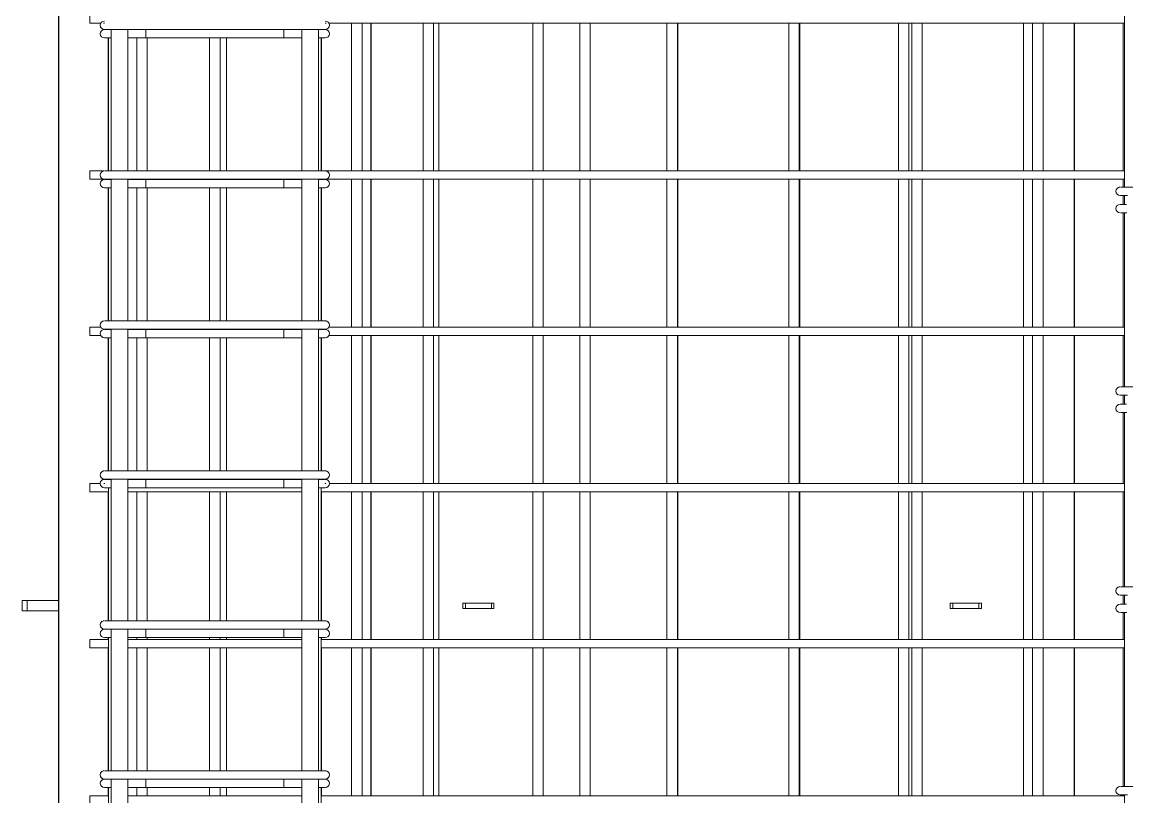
# Model space of a CAD drawing. Header units: millimetres. Extents: x -8986 to 3673, y -4076 to 6166.
# Drawn here: x -6499 to -5438, y 441 to 1185 of the extents above; entities that cross this region are included whole.
import ezdxf

# ---------------------------------------------------------------- set-up
doc = ezdxf.new("R2010")
doc.units = ezdxf.units.MM
for name, color, linetype, lineweight in [('A-GENM', 13, 'Continuous', 18), ('A-WALL', 113, 'Continuous', 25), ('S-RBAR', 171, 'Continuous', 18)]:
    doc.layers.add(name, color=color, linetype=linetype, lineweight=lineweight)

# ---------------------------------------------------------------- blocks, each defined once
blk = doc.blocks.new('RR spread anchor face based - RR-SA-0_7-110-2888042-Elevation Front 1')
at = {"layer": 'A-GENM'}
for p, q in [((-6075.8, -862.5), (-6073.3, -862.5)), ((-6075.8, -867.5), (-6075.8, -862.5)), ((-6073.3, -867.5), (-6075.8, -867.5)), ((-6073.3, -862.5), (-6048.3, -862.5)), ((-6073.3, -862.5), (-6073.3, -867.5)), ((-6048.3, -867.5), (-6073.3, -867.5)), ((-6048.3, -862.5), (-6045.8, -862.5)), ((-6048.3, -862.5), (-6048.3, -867.5)), ((-6045.8, -867.5), (-6048.3, -867.5)), ((-6045.8, -862.5), (-6045.8, -867.5))]:
    blk.add_line(p, q, dxfattribs=at)
blk = doc.blocks.new('RR spread anchor face based - RR-SA-2_5-250-1726823-Elevation Front 1')
at = {"layer": 'A-GENM'}
for p, q in [((-6498.8, 2892), (-6493.8, 2892)), ((-6498.8, 2892), (-6498.8, 2882)), ((-6493.8, 2892), (-6463.8, 2892)), ((-6493.8, 2892), (-6493.8, 2882)), ((-6493.8, 2882), (-6498.8, 2882)), ((-6463.8, 2882), (-6493.8, 2882))]:
    blk.add_line(p, q, dxfattribs=at)

msp = doc.modelspace()

# ---------------------------------------------------------------- linework, layer by layer
at = {"layer": 'A-WALL'}
for p, q in [((-6463.80383, 3040), (-6463.80383, -1395)), ((-6163.80383, 1042.44828), (-6163.80383, 1184.41379)), ((-5488.80383, 1184.41379), (-5488.80383, 1042.44828)), ((-6163.80383, 892.48276), (-6163.80383, 1034.44828)), ((-5488.80383, 1034.44828), (-5488.80383, 892.48276)), ((-6163.80383, 742.51724), (-6163.80383, 884.48276)), ((-5488.80383, 884.48276), (-5488.80383, 742.51724)), ((-6163.80383, 592.55172), (-6163.80383, 734.51724)), ((-5488.80383, 734.51724), (-5488.80383, 592.55172)), ((-6163.80383, 442.58621), (-6163.80383, 584.55172)), ((-5488.80383, 584.55172), (-5488.80383, 442.58621))]:
    msp.add_line(p, q, dxfattribs=at)
at = {"layer": 'S-RBAR'}
for p, q in [((-6433.80383, 1184.41379), (-6433.80383, 1192.41379)), ((-5440.45803, 1026.93928), (-5440.45803, 1194.29548)), ((-6433.80383, 1184.41379), (-6422.93058, 1184.41379)), ((-6420.59318, 1184.41379), (-6419.80383, 1184.41379)), ((-6419.80383, 1178.41811), (-6415.07244, 1178.41811)), ((-6419.12235, 1178.23494), (-6413.94597, 1178.23494)), ((-6415.17735, 1178.41811), (-6412.5966, 1178.41811)), ((-6413.30383, 1178.23494), (-6413.94597, 1178.23494)), ((-6413.30383, 1042.46891), (-6413.30383, 1178.41811)), ((-6412.72163, 1178.41811), (-6399.80383, 1178.41811)), ((-6227.80383, 1178.41811), (-6399.80383, 1178.41811)), ((-6397.30383, 1042.46891), (-6397.30383, 1178.41811)), ((-6380.00484, 1178.23494), (-6397.30383, 1178.23494)), ((-6380.00484, 1178.23494), (-6380.00484, 1170.23494)), ((-6380.00484, 1178.23494), (-6247.60282, 1178.23494)), ((-6230.30383, 1178.23494), (-6247.60282, 1178.23494)), ((-6247.60282, 1178.23494), (-6247.60282, 1170.23494)), ((-6230.30383, 1042.46891), (-6230.30383, 1178.41811)), ((-6227.80383, 1178.41811), (-6207.80383, 1178.41811)), ((-6214.30383, 1042.46891), (-6214.30383, 1178.41811)), ((-6213.66169, 1178.23494), (-6214.30383, 1178.23494)), ((-6213.66169, 1178.23494), (-6208.48531, 1178.23494)), ((-6207.80383, 1184.41379), (-6207.01448, 1184.41379)), ((-6204.67708, 1184.41379), (-5440.45803, 1184.41379)), ((-6182.5004, 1042.44828), (-6182.5004, 1184.41379)), ((-6172.5004, 1042.44828), (-6172.5004, 1184.41379)), ((-6113.80383, 1042.44828), (-6113.80383, 1184.41379)), ((-6103.80383, 1042.44828), (-6103.80383, 1184.41379)), ((-6098.80383, 1042.44828), (-6098.80383, 1184.41379)), ((-6008.67328, 1042.44828), (-6008.67328, 1184.41379)), ((-5998.67328, 1042.44828), (-5998.67328, 1184.41379)), ((-5963.45128, 1042.44828), (-5963.45128, 1184.41379)), ((-5953.45128, 1042.44828), (-5953.45128, 1184.41379)), ((-5879.79273, 1042.44828), (-5879.79273, 1184.41379)), ((-5869.79273, 1042.44828), (-5869.79273, 1184.41379)), ((-5869.31333, 1042.44828), (-5869.31333, 1184.41379)), ((-5762.78718, 1042.44828), (-5762.78718, 1184.41379)), ((-5752.78718, 1042.44828), (-5752.78718, 1184.41379)), ((-5752.06808, 1042.44828), (-5752.06808, 1184.41379)), ((-5657.65663, 1042.44828), (-5657.65663, 1184.41379)), ((-5647.65663, 1042.44828), (-5647.65663, 1184.41379)), ((-5644.82283, 1042.44828), (-5644.82283, 1184.41379)), ((-5634.82283, 1042.44828), (-5634.82283, 1184.41379)), ((-5537.57758, 1042.44828), (-5537.57758, 1184.41379)), ((-5528.77608, 1042.44828), (-5528.77608, 1184.41379)), ((-5518.77608, 1042.44828), (-5518.77608, 1184.41379)), ((-5441.73624, 1042.44828), (-5441.73624, 1184.41379)), ((-6419.80383, 1170.23494), (-6413.94597, 1170.23494)), ((-6416.30383, 1042.46891), (-6416.30383, 1170.23494)), ((-6415.80383, 1042.46891), (-6415.80383, 1170.23494)), ((-6413.30383, 1170.23494), (-6413.94597, 1170.23494)), ((-6380.00484, 1170.23494), (-6397.30383, 1170.23494)), ((-6388.80383, 1042.46891), (-6388.80383, 1170.23494)), ((-6380.00484, 1170.23494), (-6247.60282, 1170.23494)), ((-6378.80383, 1042.46891), (-6378.80383, 1170.23494)), ((-6318.80383, 1042.46891), (-6318.80383, 1170.23494)), ((-6308.80383, 1042.46891), (-6308.80383, 1170.23494)), ((-6302.54481, 1042.46891), (-6302.54481, 1170.23494)), ((-6230.30383, 1170.23494), (-6247.60282, 1170.23494)), ((-6213.66169, 1170.23494), (-6214.30383, 1170.23494)), ((-6213.66169, 1170.23494), (-6207.80383, 1170.23494)), ((-6211.80383, 1042.46891), (-6211.80383, 1170.23494)), ((-6211.30383, 1042.46891), (-6211.30383, 1170.23494)), ((-6433.80383, 1042.44828), (-6419.80383, 1042.44828)), ((-6433.80383, 1034.44828), (-6433.80383, 1042.44828)), ((-6419.80383, 1042.46891), (-6419.7204, 1042.46891)), ((-6419.12235, 1042.46891), (-6413.94597, 1042.46891)), ((-6413.94597, 1042.46891), (-6399.80383, 1042.46891)), ((-6227.80383, 1042.46891), (-6399.80383, 1042.46891)), ((-6227.80383, 1042.46891), (-6207.80383, 1042.46891)), ((-6207.80383, 1042.44828), (-5440.45803, 1042.44828)), ((-6433.80383, 1034.44828), (-6419.80383, 1034.44828)), ((-6419.80383, 1034.46891), (-6415.07244, 1034.46891)), ((-6419.12235, 1034.29178), (-6413.94597, 1034.29178)), ((-6415.17735, 1034.46891), (-6412.5966, 1034.46891)), ((-6413.30383, 1034.29178), (-6413.94597, 1034.29178)), ((-6413.30383, 898.51971), (-6413.30383, 1034.46891)), ((-6412.72163, 1034.46891), (-6399.80383, 1034.46891)), ((-6227.80383, 1034.46891), (-6399.80383, 1034.46891)), ((-6397.30383, 898.51971), (-6397.30383, 1034.46891)), ((-6380.00484, 1034.29178), (-6397.30383, 1034.29178)), ((-6380.00484, 1034.29178), (-6380.00484, 1026.29178)), ((-6380.00484, 1034.29178), (-6247.60282, 1034.29178)), ((-6230.30383, 1034.29178), (-6247.60282, 1034.29178)), ((-6247.60282, 1034.29178), (-6247.60282, 1026.29178)), ((-6230.30383, 898.51971), (-6230.30383, 1034.46891)), ((-6227.80383, 1034.46891), (-6207.80383, 1034.46891)), ((-6214.30383, 898.51971), (-6214.30383, 1034.46891)), ((-6213.66169, 1034.29178), (-6214.30383, 1034.29178)), ((-6213.66169, 1034.29178), (-6208.48531, 1034.29178)), ((-6207.80383, 1034.44828), (-5440.45803, 1034.44828)), ((-6182.5004, 892.48276), (-6182.5004, 1034.44828)), ((-6172.5004, 892.48276), (-6172.5004, 1034.44828)), ((-6113.80383, 892.48276), (-6113.80383, 1034.44828)), ((-6103.80383, 892.48276), (-6103.80383, 1034.44828)), ((-6098.80383, 892.48276), (-6098.80383, 1034.44828)), ((-6008.67328, 892.48276), (-6008.67328, 1034.44828)), ((-5998.67328, 892.48276), (-5998.67328, 1034.44828)), ((-5963.45128, 892.48276), (-5963.45128, 1034.44828)), ((-5953.45128, 892.48276), (-5953.45128, 1034.44828)), ((-5879.79273, 892.48276), (-5879.79273, 1034.44828)), ((-5869.79273, 892.48276), (-5869.79273, 1034.44828)), ((-5869.31333, 892.48276), (-5869.31333, 1034.44828)), ((-5762.78718, 892.48276), (-5762.78718, 1034.44828)), ((-5752.78718, 892.48276), (-5752.78718, 1034.44828)), ((-5752.06808, 892.48276), (-5752.06808, 1034.44828)), ((-5657.65663, 892.48276), (-5657.65663, 1034.44828)), ((-5647.65663, 892.48276), (-5647.65663, 1034.44828)), ((-5644.82283, 892.48276), (-5644.82283, 1034.44828)), ((-5634.82283, 892.48276), (-5634.82283, 1034.44828)), ((-5537.57758, 892.48276), (-5537.57758, 1034.44828)), ((-5528.77608, 892.48276), (-5528.77608, 1034.44828)), ((-5518.77608, 892.48276), (-5518.77608, 1034.44828)), ((-5441.73624, 1026.93928), (-5441.73624, 1034.44828)), ((-6419.80383, 1026.29178), (-6413.94597, 1026.29178)), ((-6416.30383, 898.51971), (-6416.30383, 1026.29178)), ((-6415.80383, 898.51971), (-6415.80383, 1026.29178)), ((-6413.30383, 1026.29178), (-6413.94597, 1026.29178)), ((-6380.00484, 1026.29178), (-6397.30383, 1026.29178)), ((-6388.80383, 898.51971), (-6388.80383, 1026.29178)), ((-6380.00484, 1026.29178), (-6247.60282, 1026.29178)), ((-6378.80383, 898.51971), (-6378.80383, 1026.29178)), ((-6318.80383, 898.51971), (-6318.80383, 1026.29178)), ((-6308.80383, 898.51971), (-6308.80383, 1026.29178)), ((-6302.54481, 898.51971), (-6302.54481, 1026.29178)), ((-6230.30383, 1026.29178), (-6247.60282, 1026.29178)), ((-6213.66169, 1026.29178), (-6214.30383, 1026.29178)), ((-6213.66169, 1026.29178), (-6207.80383, 1026.29178)), ((-6211.80383, 898.51971), (-6211.80383, 1026.29178)), ((-6211.30383, 898.51971), (-6211.30383, 1026.29178)), ((-5444.80383, 1026.93928), (-5444.7204, 1026.93928)), ((-5444.80383, 1018.93928), (-5440.07244, 1018.93928)), ((-5444.12235, 1026.93928), (-5438.94597, 1026.93928)), ((-5441.73624, 1010.38114), (-5441.73624, 1018.93928)), ((-5440.45803, 1010.38114), (-5440.45803, 1018.93928)), ((-5440.17735, 1018.93928), (-5437.5966, 1018.93928)), ((-5438.94597, 1026.93928), (-5424.80383, 1026.93928)), ((-5438.67284, 1010.38114), (-5444.80383, 1010.38114)), ((-5438.94597, 1002.38114), (-5444.12235, 1002.38114)), ((-5441.73624, 892.48276), (-5441.73624, 1002.38114)), ((-5440.45803, 835.10689), (-5440.45803, 1002.38114)), ((-5438.29026, 1002.38114), (-5438.94597, 1002.38114)), ((-6433.80383, 892.48276), (-6422.89892, 892.48276)), ((-6433.80383, 884.48276), (-6433.80383, 892.48276)), ((-6419.80383, 898.51971), (-6419.7204, 898.51971)), ((-6419.12235, 898.51971), (-6413.94597, 898.51971)), ((-6413.94597, 898.51971), (-6399.80383, 898.51971)), ((-6227.80383, 898.51971), (-6399.80383, 898.51971)), ((-6227.80383, 898.51971), (-6207.80383, 898.51971)), ((-6204.70874, 892.48276), (-5440.45803, 892.48276)), ((-6433.80383, 884.48276), (-6423.03019, 884.48276)), ((-6419.80383, 890.51971), (-6415.07244, 890.51971)), ((-6419.80383, 882.34863), (-6413.94597, 882.34863)), ((-6419.12235, 890.34863), (-6413.94597, 890.34863)), ((-6416.30383, 754.57051), (-6416.30383, 882.34863)), ((-6415.80383, 754.57051), (-6415.80383, 882.34863)), ((-6415.17735, 890.51971), (-6412.5966, 890.51971)), ((-6413.30383, 890.34863), (-6413.94597, 890.34863)), ((-6413.30383, 882.34863), (-6413.94597, 882.34863)), ((-6413.30383, 754.57051), (-6413.30383, 890.51971)), ((-6412.72163, 890.51971), (-6399.80383, 890.51971)), ((-6227.80383, 890.51971), (-6399.80383, 890.51971)), ((-6397.30383, 754.57051), (-6397.30383, 890.51971)), ((-6380.00484, 890.34863), (-6397.30383, 890.34863)), ((-6380.00484, 882.34863), (-6397.30383, 882.34863)), ((-6388.80383, 754.57051), (-6388.80383, 882.34863)), ((-6380.00484, 890.34863), (-6380.00484, 882.34863)), ((-6380.00484, 890.34863), (-6247.60282, 890.34863)), ((-6380.00484, 882.34863), (-6247.60282, 882.34863)), ((-6378.80383, 754.57051), (-6378.80383, 882.34863)), ((-6318.80383, 754.57051), (-6318.80383, 882.34863)), ((-6308.80383, 754.57051), (-6308.80383, 882.34863)), ((-6302.54481, 754.57051), (-6302.54481, 882.34863)), ((-6230.30383, 890.34863), (-6247.60282, 890.34863)), ((-6247.60282, 890.34863), (-6247.60282, 882.34863)), ((-6230.30383, 882.34863), (-6247.60282, 882.34863)), ((-6230.30383, 754.57051), (-6230.30383, 890.51971)), ((-6227.80383, 890.51971), (-6207.80383, 890.51971)), ((-6214.30383, 754.57051), (-6214.30383, 890.51971)), ((-6213.66169, 890.34863), (-6214.30383, 890.34863)), ((-6213.66169, 882.34863), (-6214.30383, 882.34863)), ((-6213.66169, 890.34863), (-6208.48531, 890.34863)), ((-6213.66169, 882.34863), (-6207.80383, 882.34863)), ((-6211.80383, 754.57051), (-6211.80383, 882.34863)), ((-6211.30383, 754.57051), (-6211.30383, 882.34863)), ((-6204.57747, 884.48276), (-5440.45803, 884.48276)), ((-6182.5004, 742.51724), (-6182.5004, 884.48276)), ((-6172.5004, 742.51724), (-6172.5004, 884.48276)), ((-6113.80383, 742.51724), (-6113.80383, 884.48276)), ((-6103.80383, 742.51724), (-6103.80383, 884.48276)), ((-6098.80383, 742.51724), (-6098.80383, 884.48276)), ((-6008.67328, 742.51724), (-6008.67328, 884.48276)), ((-5998.67328, 742.51724), (-5998.67328, 884.48276)), ((-5963.45128, 742.51724), (-5963.45128, 884.48276)), ((-5953.45128, 742.51724), (-5953.45128, 884.48276)), ((-5879.79273, 742.51724), (-5879.79273, 884.48276)), ((-5869.79273, 742.51724), (-5869.79273, 884.48276)), ((-5869.31333, 742.51724), (-5869.31333, 884.48276)), ((-5762.78718, 742.51724), (-5762.78718, 884.48276)), ((-5752.78718, 742.51724), (-5752.78718, 884.48276)), ((-5752.06808, 742.51724), (-5752.06808, 884.48276)), ((-5657.65663, 742.51724), (-5657.65663, 884.48276)), ((-5647.65663, 742.51724), (-5647.65663, 884.48276)), ((-5644.82283, 742.51724), (-5644.82283, 884.48276)), ((-5634.82283, 742.51724), (-5634.82283, 884.48276)), ((-5537.57758, 742.51724), (-5537.57758, 884.48276)), ((-5528.77608, 742.51724), (-5528.77608, 884.48276)), ((-5518.77608, 742.51724), (-5518.77608, 884.48276)), ((-5441.73624, 835.10689), (-5441.73624, 884.48276)), ((-5444.80383, 835.10689), (-5444.7204, 835.10689)), ((-5444.12235, 835.10689), (-5438.94597, 835.10689)), ((-5438.94597, 835.10689), (-5424.80383, 835.10689)), ((-5444.80383, 827.10689), (-5440.07244, 827.10689)), ((-5438.67284, 818.4668), (-5444.80383, 818.4668)), ((-5441.73624, 818.4668), (-5441.73624, 827.10689)), ((-5440.45803, 818.4668), (-5440.45803, 827.10689)), ((-5440.17735, 827.10689), (-5437.5966, 827.10689)), ((-5438.94597, 810.4668), (-5444.12235, 810.4668)), ((-5441.73624, 742.51724), (-5441.73624, 810.4668)), ((-5440.45803, 643.2745), (-5440.45803, 810.4668)), ((-5438.29026, 810.4668), (-5438.94597, 810.4668)), ((-6419.80383, 754.57051), (-6419.7204, 754.57051)), ((-6419.12235, 754.57051), (-6413.94597, 754.57051)), ((-6413.94597, 754.57051), (-6399.80383, 754.57051)), ((-6227.80383, 754.57051), (-6399.80383, 754.57051)), ((-6227.80383, 754.57051), (-6207.80383, 754.57051)), ((-6433.80383, 742.51724), (-6423.71807, 742.51724)), ((-6433.80383, 734.51724), (-6433.80383, 742.51724)), ((-6420.34515, 742.51724), (-6419.45357, 742.51724)), ((-6419.80383, 746.57051), (-6415.07244, 746.57051)), ((-6419.12235, 746.40548), (-6413.94597, 746.40548)), ((-6415.17735, 746.57051), (-6412.5966, 746.57051)), ((-6413.30383, 746.40548), (-6413.94597, 746.40548)), ((-6413.30383, 610.62131), (-6413.30383, 746.57051)), ((-6412.72163, 746.57051), (-6399.80383, 746.57051)), ((-6227.80383, 746.57051), (-6399.80383, 746.57051)), ((-6397.30383, 610.62131), (-6397.30383, 746.57051)), ((-6380.00484, 746.40548), (-6397.30383, 746.40548)), ((-6380.00484, 746.40548), (-6380.00484, 738.40548)), ((-6380.00484, 746.40548), (-6247.60282, 746.40548)), ((-6230.30383, 746.40548), (-6247.60282, 746.40548)), ((-6247.60282, 746.40548), (-6247.60282, 738.40548)), ((-6230.30383, 610.62131), (-6230.30383, 746.57051)), ((-6227.80383, 746.57051), (-6207.80383, 746.57051)), ((-6214.30383, 610.62131), (-6214.30383, 746.57051)), ((-6213.66169, 746.40548), (-6214.30383, 746.40548)), ((-6213.66169, 746.40548), (-6208.48531, 746.40548)), ((-6208.15409, 742.51724), (-6207.26251, 742.51724)), ((-6203.88959, 742.51724), (-5440.45803, 742.51724)), ((-6433.80383, 734.51724), (-6415.80383, 734.51724)), ((-6419.80383, 738.40548), (-6413.94597, 738.40548)), ((-6416.30383, 610.62131), (-6416.30383, 734.51724)), ((-6415.80383, 610.62131), (-6415.80383, 738.40548)), ((-6413.30383, 738.40548), (-6413.94597, 738.40548)), ((-6380.00484, 738.40548), (-6397.30383, 738.40548)), ((-6397.30383, 734.51724), (-6230.30383, 734.51724)), ((-6388.80383, 610.62131), (-6388.80383, 734.51724)), ((-6380.00484, 738.40548), (-6247.60282, 738.40548)), ((-6378.80383, 610.62131), (-6378.80383, 734.51724)), ((-6318.80383, 610.62131), (-6318.80383, 734.51724)), ((-6308.80383, 610.62131), (-6308.80383, 734.51724)), ((-6302.54481, 610.62131), (-6302.54481, 734.51724)), ((-6230.30383, 738.40548), (-6247.60282, 738.40548)), ((-6213.66169, 738.40548), (-6214.30383, 738.40548)), ((-6213.66169, 738.40548), (-6207.80383, 738.40548)), ((-6211.80383, 610.62131), (-6211.80383, 738.40548)), ((-6211.80383, 734.51724), (-5440.45803, 734.51724)), ((-6211.30383, 610.62131), (-6211.30383, 734.51724)), ((-6182.5004, 592.55172), (-6182.5004, 734.51724)), ((-6172.5004, 592.55172), (-6172.5004, 734.51724)), ((-6113.80383, 592.55172), (-6113.80383, 734.51724)), ((-6103.80383, 592.55172), (-6103.80383, 734.51724)), ((-6098.80383, 592.55172), (-6098.80383, 734.51724)), ((-6008.67328, 592.55172), (-6008.67328, 734.51724)), ((-5998.67328, 592.55172), (-5998.67328, 734.51724)), ((-5963.45128, 592.55172), (-5963.45128, 734.51724)), ((-5953.45128, 592.55172), (-5953.45128, 734.51724)), ((-5879.79273, 592.55172), (-5879.79273, 734.51724)), ((-5869.79273, 592.55172), (-5869.79273, 734.51724)), ((-5869.31333, 592.55172), (-5869.31333, 734.51724)), ((-5762.78718, 592.55172), (-5762.78718, 734.51724)), ((-5752.78718, 592.55172), (-5752.78718, 734.51724)), ((-5752.06808, 592.55172), (-5752.06808, 734.51724)), ((-5657.65663, 592.55172), (-5657.65663, 734.51724)), ((-5647.65663, 592.55172), (-5647.65663, 734.51724)), ((-5644.82283, 592.55172), (-5644.82283, 734.51724)), ((-5634.82283, 592.55172), (-5634.82283, 734.51724)), ((-5537.57758, 592.55172), (-5537.57758, 734.51724)), ((-5528.77608, 592.55172), (-5528.77608, 734.51724)), ((-5518.77608, 592.55172), (-5518.77608, 734.51724)), ((-5441.73624, 643.2745), (-5441.73624, 734.51724)), ((-5444.80383, 643.2745), (-5444.7204, 643.2745)), ((-5444.12235, 643.2745), (-5438.94597, 643.2745)), ((-5438.94597, 643.2745), (-5424.80383, 643.2745)), ((-5444.80383, 635.2745), (-5440.07244, 635.2745)), ((-5438.67284, 626.55246), (-5444.80383, 626.55246)), ((-5441.73624, 626.55246), (-5441.73624, 635.2745)), ((-5440.45803, 626.55246), (-5440.45803, 635.2745)), ((-5440.17735, 635.2745), (-5437.5966, 635.2745)), ((-5438.94597, 618.55246), (-5444.12235, 618.55246)), ((-5441.73624, 592.55172), (-5441.73624, 618.55246)), ((-5440.45803, 451.44212), (-5440.45803, 618.55246)), ((-5438.29026, 618.55246), (-5438.94597, 618.55246)), ((-6419.80383, 610.62131), (-6419.7204, 610.62131)), ((-6419.12235, 610.62131), (-6413.94597, 610.62131)), ((-6413.94597, 610.62131), (-6399.80383, 610.62131)), ((-6227.80383, 610.62131), (-6399.80383, 610.62131)), ((-6227.80383, 610.62131), (-6207.80383, 610.62131)), ((-6419.80383, 602.62131), (-6415.07244, 602.62131)), ((-6419.80383, 594.46233), (-6413.94597, 594.46233)), ((-6419.12235, 602.46233), (-6413.94597, 602.46233)), ((-6416.30383, 592.55172), (-6416.30383, 594.46233)), ((-6415.80383, 466.67211), (-6415.80383, 594.46233)), ((-6415.17735, 602.62131), (-6412.5966, 602.62131)), ((-6413.30383, 602.46233), (-6413.94597, 602.46233)), ((-6413.30383, 594.46233), (-6413.94597, 594.46233)), ((-6413.30383, 466.67211), (-6413.30383, 602.62131)), ((-6412.72163, 602.62131), (-6399.80383, 602.62131)), ((-6227.80383, 602.62131), (-6399.80383, 602.62131)), ((-6397.30383, 466.67211), (-6397.30383, 602.62131)), ((-6380.00484, 602.46233), (-6397.30383, 602.46233)), ((-6380.00484, 594.46233), (-6397.30383, 594.46233)), ((-6388.80383, 592.55172), (-6388.80383, 594.46233)), ((-6380.00484, 602.46233), (-6380.00484, 594.46233)), ((-6380.00484, 602.46233), (-6247.60282, 602.46233)), ((-6380.00484, 594.46233), (-6247.60282, 594.46233)), ((-6378.80383, 592.55172), (-6378.80383, 594.46233)), ((-6318.80383, 592.55172), (-6318.80383, 594.46233)), ((-6308.80383, 592.55172), (-6308.80383, 594.46233)), ((-6302.54481, 592.55172), (-6302.54481, 594.46233)), ((-6230.30383, 602.46233), (-6247.60282, 602.46233)), ((-6247.60282, 602.46233), (-6247.60282, 594.46233)), ((-6230.30383, 594.46233), (-6247.60282, 594.46233)), ((-6230.30383, 466.67211), (-6230.30383, 602.62131)), ((-6227.80383, 602.62131), (-6207.80383, 602.62131)), ((-6214.30383, 466.67211), (-6214.30383, 602.62131)), ((-6213.66169, 602.46233), (-6214.30383, 602.46233)), ((-6213.66169, 594.46233), (-6214.30383, 594.46233)), ((-6213.66169, 602.46233), (-6208.48531, 602.46233)), ((-6213.66169, 594.46233), (-6207.80383, 594.46233)), ((-6211.80383, 466.67211), (-6211.80383, 594.46233)), ((-6211.30383, 592.55172), (-6211.30383, 594.46233)), ((-6433.80383, 592.55172), (-6415.80383, 592.55172)), ((-6433.80383, 584.55172), (-6433.80383, 592.55172)), ((-6433.80383, 584.55172), (-6415.80383, 584.55172)), ((-6416.30383, 466.67211), (-6416.30383, 584.55172)), ((-6397.30383, 592.55172), (-6230.30383, 592.55172)), ((-6397.30383, 584.55172), (-6230.30383, 584.55172)), ((-6388.80383, 466.67211), (-6388.80383, 584.55172)), ((-6378.80383, 466.67211), (-6378.80383, 584.55172)), ((-6318.80383, 466.67211), (-6318.80383, 584.55172)), ((-6308.80383, 466.67211), (-6308.80383, 584.55172)), ((-6302.54481, 466.67211), (-6302.54481, 584.55172)), ((-6211.80383, 592.55172), (-5440.45803, 592.55172)), ((-6211.80383, 584.55172), (-5440.45803, 584.55172)), ((-6211.30383, 466.67211), (-6211.30383, 584.55172)), ((-6182.5004, 442.58621), (-6182.5004, 584.55172)), ((-6172.5004, 442.58621), (-6172.5004, 584.55172)), ((-6113.80383, 442.58621), (-6113.80383, 584.55172)), ((-6103.80383, 442.58621), (-6103.80383, 584.55172)), ((-6098.80383, 442.58621), (-6098.80383, 584.55172)), ((-6008.67328, 442.58621), (-6008.67328, 584.55172)), ((-5998.67328, 442.58621), (-5998.67328, 584.55172)), ((-5963.45128, 442.58621), (-5963.45128, 584.55172)), ((-5953.45128, 442.58621), (-5953.45128, 584.55172)), ((-5879.79273, 442.58621), (-5879.79273, 584.55172)), ((-5869.79273, 442.58621), (-5869.79273, 584.55172)), ((-5869.31333, 442.58621), (-5869.31333, 584.55172)), ((-5762.78718, 442.58621), (-5762.78718, 584.55172)), ((-5752.78718, 442.58621), (-5752.78718, 584.55172)), ((-5752.06808, 442.58621), (-5752.06808, 584.55172)), ((-5657.65663, 442.58621), (-5657.65663, 584.55172)), ((-5647.65663, 442.58621), (-5647.65663, 584.55172)), ((-5644.82283, 442.58621), (-5644.82283, 584.55172)), ((-5634.82283, 442.58621), (-5634.82283, 584.55172)), ((-5537.57758, 442.58621), (-5537.57758, 584.55172)), ((-5528.77608, 442.58621), (-5528.77608, 584.55172)), ((-5518.77608, 442.58621), (-5518.77608, 584.55172)), ((-5441.73624, 451.44212), (-5441.73624, 584.55172)), ((-6419.80383, 466.67211), (-6419.7204, 466.67211)), ((-6419.12235, 466.67211), (-6413.94597, 466.67211)), ((-6413.94597, 466.67211), (-6399.80383, 466.67211)), ((-6227.80383, 466.67211), (-6399.80383, 466.67211)), ((-6227.80383, 466.67211), (-6207.80383, 466.67211)), ((-6419.80383, 458.67211), (-6415.07244, 458.67211)), ((-6419.12235, 458.51917), (-6413.94597, 458.51917)), ((-6415.17735, 458.67211), (-6412.5966, 458.67211)), ((-6413.30383, 458.51917), (-6413.94597, 458.51917)), ((-6413.30383, 322.72291), (-6413.30383, 458.67211)), ((-6412.72163, 458.67211), (-6399.80383, 458.67211)), ((-6227.80383, 458.67211), (-6399.80383, 458.67211)), ((-6397.30383, 322.72291), (-6397.30383, 458.67211)), ((-6380.00484, 458.51917), (-6397.30383, 458.51917)), ((-6380.00484, 458.51917), (-6380.00484, 450.51917)), ((-6380.00484, 458.51917), (-6247.60282, 458.51917)), ((-6230.30383, 458.51917), (-6247.60282, 458.51917)), ((-6247.60282, 458.51917), (-6247.60282, 450.51917)), ((-6230.30383, 322.72291), (-6230.30383, 458.67211)), ((-6227.80383, 458.67211), (-6207.80383, 458.67211)), ((-6214.30383, 322.72291), (-6214.30383, 458.67211)), ((-6213.66169, 458.51917), (-6214.30383, 458.51917)), ((-6213.66169, 458.51917), (-6208.48531, 458.51917)), ((-6419.80383, 450.51917), (-6413.94597, 450.51917)), ((-6416.30383, 442.58621), (-6416.30383, 450.51917)), ((-6415.80383, 322.72291), (-6415.80383, 450.51917)), ((-6413.30383, 450.51917), (-6413.94597, 450.51917)), ((-6380.00484, 450.51917), (-6397.30383, 450.51917)), ((-6388.80383, 442.58621), (-6388.80383, 450.51917)), ((-6380.00484, 450.51917), (-6247.60282, 450.51917)), ((-6378.80383, 442.58621), (-6378.80383, 450.51917)), ((-6318.80383, 442.58621), (-6318.80383, 450.51917)), ((-6308.80383, 442.58621), (-6308.80383, 450.51917)), ((-6302.54481, 442.58621), (-6302.54481, 450.51917)), ((-6230.30383, 450.51917), (-6247.60282, 450.51917)), ((-6213.66169, 450.51917), (-6214.30383, 450.51917)), ((-6213.66169, 450.51917), (-6207.80383, 450.51917)), ((-6211.80383, 322.72291), (-6211.80383, 450.51917)), ((-6211.30383, 442.58621), (-6211.30383, 450.51917)), ((-5444.80383, 451.44212), (-5444.7204, 451.44212)), ((-5444.12235, 451.44212), (-5438.94597, 451.44212)), ((-5438.94597, 451.44212), (-5424.80383, 451.44212)), ((-6433.80383, 442.58621), (-6415.80383, 442.58621)), ((-6433.80383, 434.58621), (-6433.80383, 442.58621)), ((-6397.30383, 442.58621), (-6230.30383, 442.58621)), ((-6211.80383, 442.58621), (-5440.45803, 442.58621)), ((-5444.80383, 443.44212), (-5440.07244, 443.44212)), ((-5441.73624, 442.58621), (-5441.73624, 443.44212)), ((-5440.45803, 434.63811), (-5440.45803, 443.44212)), ((-5440.17735, 443.44212), (-5437.5966, 443.44212))]:
    msp.add_line(p, q, dxfattribs=at)
for centre, start, end in [((-6419.80383, 1182.41811), 90, 270), ((-6419.80383, 1182.41811), 90, 270), ((-6419.80383, 1174.23494), 90, 270), ((-6419.80383, 1182.41811), 150.06707236, 165), ((-6419.80383, 1182.41811), 195, 240), ((-6207.80383, 1182.41811), 270, 90), ((-6207.80383, 1174.23494), 270, 90), ((-6207.80383, 1182.41811), 300, 345), ((-6207.80383, 1182.41811), 15, 29.93292764), ((-6419.80383, 1038.46891), 90, 270), ((-6419.80383, 1038.46891), 90, 270), ((-6207.80383, 1038.46891), 270, 90), ((-6419.80383, 1030.29178), 90, 270), ((-6207.80383, 1030.29178), 270, 90), ((-5444.80383, 1022.93928), 90, 270), ((-5444.80383, 1022.93928), 90, 270), ((-5444.80383, 1022.93928), 120, 165), ((-5444.80383, 1022.93928), 195, 240), ((-5444.80383, 1022.93928), 90, 105), ((-5444.80383, 1006.38114), 90, 270), ((-6419.80383, 894.51971), 90, 270), ((-6419.80383, 894.51971), 90, 270), ((-6419.80383, 894.51971), 120, 165), ((-6419.80383, 894.51971), 195, 210), ((-6419.80383, 894.51971), 90, 105), ((-6207.80383, 894.51971), 75, 90), ((-6207.80383, 894.51971), 270, 90), ((-6207.80383, 894.51971), 15, 60), ((-6207.80383, 894.51971), 330, 345), ((-6419.80383, 886.34863), 90, 270), ((-6207.80383, 886.34863), 270, 90), ((-5444.80383, 831.10689), 90, 270), ((-5444.80383, 831.10689), 90, 270), ((-5444.80383, 831.10689), 120, 165), ((-5444.80383, 831.10689), 195, 240), ((-5444.80383, 831.10689), 90, 105), ((-5444.80383, 814.4668), 90, 270), ((-6419.80383, 750.57051), 90, 270), ((-6419.80383, 750.57051), 90, 270), ((-6419.80383, 750.57051), 120, 165), ((-6419.80383, 750.57051), 90, 105), ((-6207.80383, 750.57051), 75, 90), ((-6207.80383, 750.57051), 270, 90), ((-6207.80383, 750.57051), 15, 60), ((-6419.80383, 742.40548), 90, 270), ((-6419.80383, 750.57051), 195, 240), ((-6207.80383, 742.40548), 270, 90), ((-6207.80383, 750.57051), 300, 345), ((-5444.80383, 639.2745), 90, 270), ((-5444.80383, 639.2745), 90, 270), ((-5444.80383, 639.2745), 120, 165), ((-5444.80383, 639.2745), 195, 240), ((-5444.80383, 639.2745), 90, 105), ((-5444.80383, 622.55246), 90, 270), ((-6419.80383, 606.62131), 90, 270), ((-6419.80383, 606.62131), 90, 270), ((-6419.80383, 606.62131), 120, 165), ((-6419.80383, 606.62131), 195, 240), ((-6419.80383, 606.62131), 90, 105), ((-6207.80383, 606.62131), 75, 90), ((-6207.80383, 606.62131), 270, 90), ((-6207.80383, 606.62131), 15, 60), ((-6207.80383, 606.62131), 300, 345), ((-6419.80383, 598.46233), 90, 270), ((-6207.80383, 598.46233), 270, 90), ((-6419.80383, 462.67211), 90, 270), ((-6419.80383, 462.67211), 90, 270), ((-6419.80383, 462.67211), 90, 105), ((-6207.80383, 462.67211), 75, 90), ((-6207.80383, 462.67211), 270, 90), ((-6419.80383, 454.51917), 90, 270), ((-6419.80383, 462.67211), 120, 165), ((-6419.80383, 462.67211), 195, 240), ((-6207.80383, 454.51917), 270, 90), ((-6207.80383, 462.67211), 15, 60), ((-6207.80383, 462.67211), 300, 345), ((-5444.80383, 447.44212), 90, 270), ((-5444.80383, 447.44212), 90, 270), ((-5444.80383, 447.44212), 120, 165), ((-5444.80383, 447.44212), 195, 240), ((-5444.80383, 447.44212), 90, 105)]:
    msp.add_arc(centre, 4, start, end, dxfattribs=at)

# ---------------------------------------------------------------- block references
at = {"layer": 'A-GENM'}
for name, p in [('RR spread anchor face based - RR-SA-2_5-250-1726823-Elevation Front 1', (0, -2262)), ('RR spread anchor face based - RR-SA-0_7-110-2888042-Elevation Front 1', (0, 1490)), ('RR spread anchor face based - RR-SA-0_7-110-2888042-Elevation Front 1', (468, 1490))]:
    msp.add_blockref(name, p, dxfattribs=at)

doc.saveas('drawing.dxf')
